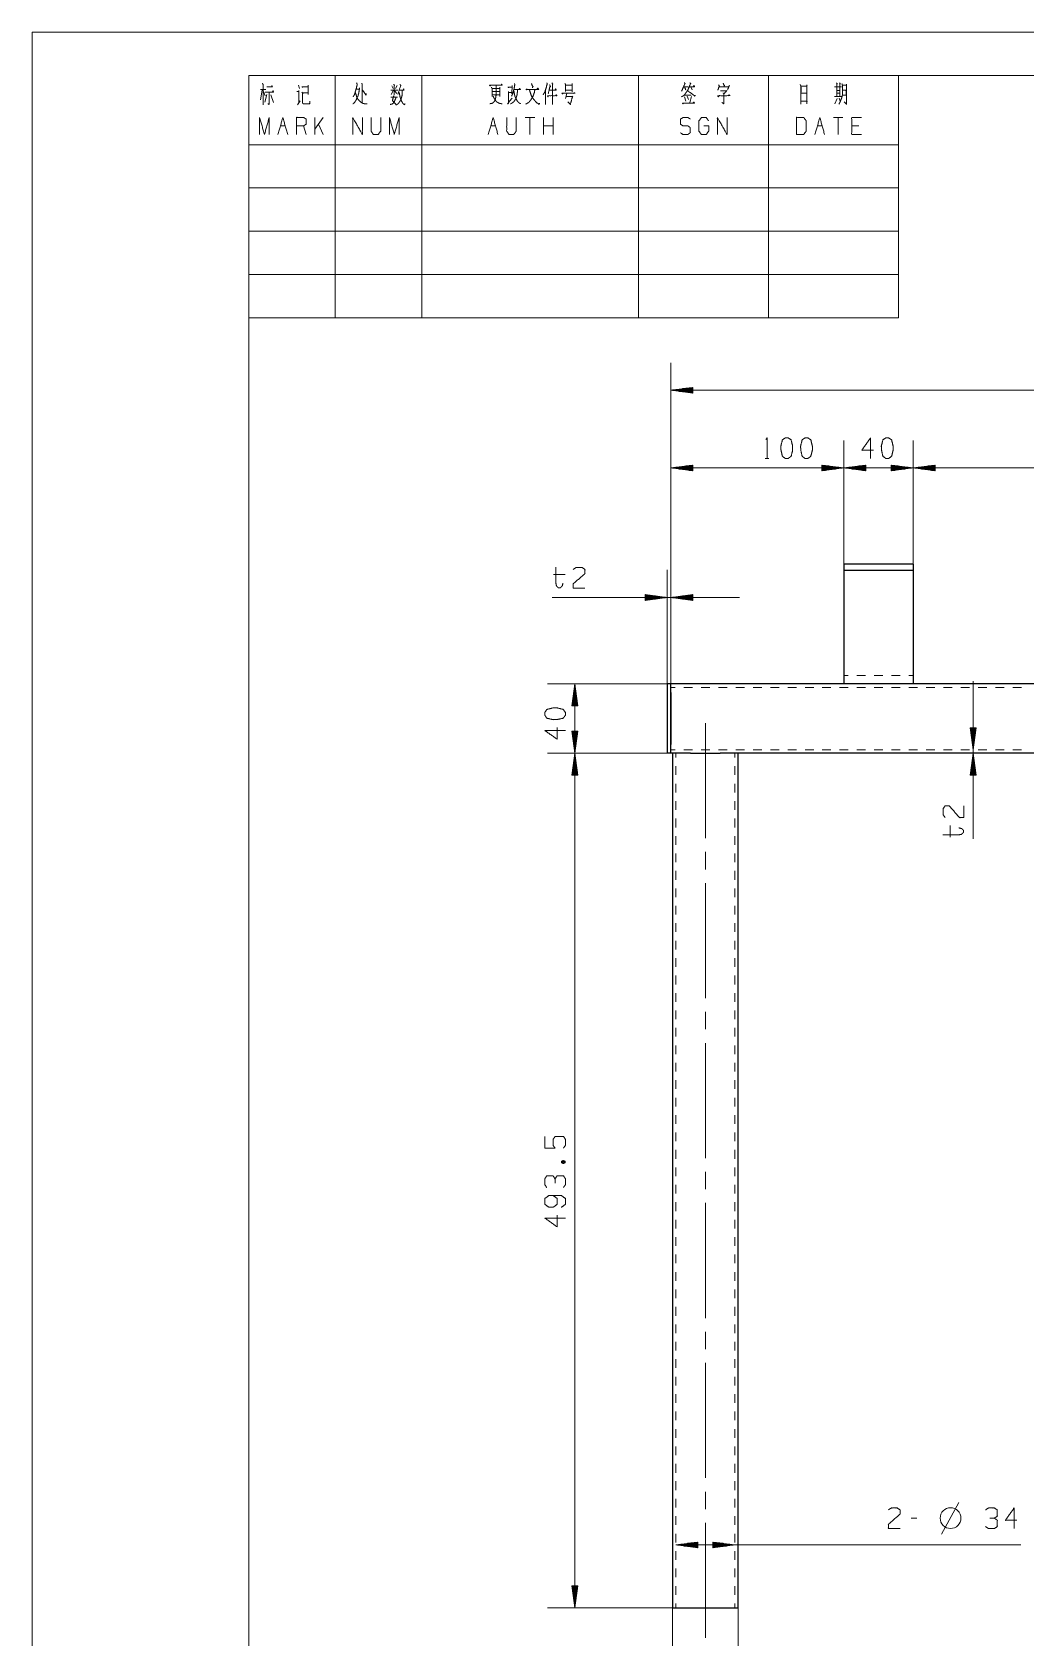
# Model space of a CAD drawing. Header units: millimetres. Extents: x 0 to 420, y 0 to 297.
# Drawn here: x 0 to 114.7, y 111.5 to 297 of the extents above; entities that cross this region are included whole.
import ezdxf

# ---------------------------------------------------------------- set-up
doc = ezdxf.new("R2010")
doc.units = ezdxf.units.MM
doc.layers.add('101', color=7, linetype='Continuous', true_color=0xffffff)

msp = doc.modelspace()

# ---------------------------------------------------------------- linework, layer by layer
at = {"layer": '101', "color": 133, "linetype": 'Continuous', "lineweight": 18}
for p, q in [((420, 297), (0, 297)), ((0, 297), (0, 0)), ((25, 292), (100, 292)), ((415, 292), (25, 292)), ((25, 292), (100, 292)), ((25, 292), (25, 264)), ((25, 292), (25, 5)), ((25, 292), (100, 292)), ((35, 292), (35, 264)), ((45, 292), (45, 264)), ((70, 292), (70, 264)), ((85, 292), (85, 264)), ((100, 292), (100, 264)), ((25, 284), (100, 284)), ((25, 279), (100, 279)), ((25, 274), (100, 274)), ((25, 269), (100, 269)), ((25, 264), (100, 264))]:
    msp.add_line(p, q, dxfattribs=at)
at = {"layer": '101', "color": 72, "linetype": 'Continuous', "lineweight": 18}
for p, q in [((26.57, 290.3), (26.35, 289.18)), ((26.36, 290.36), (26.98, 290.36)), ((26.69, 290.14), (26.91, 289.66)), ((27.11, 289.78), (26.88, 288.91)), ((27.56, 289.76), (27.87, 288.87)), ((30.74, 290.88), (30.87, 290.49)), ((31.13, 290.07), (31.22, 289.97)), ((37.42, 290.41), (37.77, 290.41)), ((41.4, 289.47), (42.16, 289.47)), ((41.69, 290.2), (41.43, 289.78)), ((41.53, 290.78), (41.66, 290.49)), ((41.88, 290.18), (42.11, 289.91)), ((42.14, 290.82), (41.95, 290.49)), ((53.1, 289.76), (53.98, 289.76)), ((53.11, 290.49), (53.99, 290.49)), ((53.11, 290.14), (53.98, 290.14)), ((54.01, 290.63), (54.01, 289.56)), ((55, 290.16), (55, 288.89)), ((55.02, 290.01), (55.35, 290.01)), ((55.4, 290.82), (55.37, 289.89)), ((59.27, 290.28), (59.27, 288.65)), ((61.56, 290.86), (62.32, 290.86)), ((61.56, 290.28), (62.32, 290.28)), ((61.73, 289.91), (61.56, 289.33)), ((61.6, 289.56), (62.33, 289.56)), ((62.33, 291.05), (62.33, 290.09)), ((75.31, 289.52), (75.48, 289.02)), ((75.35, 289.72), (76.07, 289.72)), ((75.6, 289.62), (75.76, 289.2)), ((76.13, 289.56), (75.92, 288.89)), ((76.04, 290.67), (76.21, 290.34)), ((92.92, 289.33), (92.65, 288.71)), ((92.86, 289.95), (93.25, 289.95)), ((93.18, 289.37), (93.28, 289.04)), ((93.22, 291.13), (93.33, 290.98)), ((30.65, 288.62), (30.93, 289.08)), ((93.75, 288.94), (94, 288.69)), ((28.66, 286.17), (29.22, 286.17)), ((31.62, 285.18), (31.34, 286.17)), ((32.63, 285.18), (32.63, 287.14)), ((33.59, 287.14), (32.63, 285.78)), ((33.59, 285.18), (33.04, 286.36)), ((52.94, 286.17), (53.49, 286.17)), ((58.02, 287.14), (56.9, 287.14)), ((57.46, 287.14), (57.46, 285.18)), ((59.02, 285.18), (59.02, 287.14)), ((60.14, 286.17), (59.02, 286.17)), ((60.14, 285.18), (60.14, 287.14)), ((90.65, 286.17), (91.2, 286.17)), ((93.6, 287.14), (92.49, 287.14)), ((93.05, 287.14), (93.05, 285.18)), ((95.45, 286.17), (94.61, 286.17)), ((84.63, 247.76), (85.06, 247.76)), ((60.2, 234.37), (61.52, 234.37)), ((105.96, 204.02), (105.96, 205.35)), ((61.11, 166.42), (61.54, 166.58)), ((104.98, 123.53), (106.98, 127.18)), ((102.14, 125.37), (101.47, 125.37))]:
    msp.add_line(p, q, dxfattribs=at)
at = {"layer": '101', "color": 22, "linetype": 'Continuous', "lineweight": 18}
for p, q in [((73.72, 221.71), (73.72, 258.82)), ((76.26, 255.97), (73.72, 255.64)), ((76.26, 255.97), (76.22, 255.97)), ((76.26, 255.97), (76.22, 255.97)), ((76.26, 255.31), (76.26, 255.97)), ((73.72, 255.64), (76.26, 255.31)), ((185.72, 255.64), (73.72, 255.64)), ((76.26, 255.67), (73.91, 255.67)), ((76.26, 255.61), (73.91, 255.61)), ((76.26, 255.72), (74.29, 255.72)), ((76.26, 255.56), (74.29, 255.56)), ((76.26, 255.77), (74.68, 255.77)), ((76.26, 255.51), (74.68, 255.51)), ((76.26, 255.82), (75.07, 255.82)), ((76.26, 255.46), (75.07, 255.46)), ((76.26, 255.87), (75.45, 255.87)), ((76.26, 255.41), (75.45, 255.41)), ((76.26, 255.92), (75.84, 255.92)), ((76.26, 255.36), (75.84, 255.36)), ((76.26, 255.31), (76.22, 255.31)), ((76.26, 255.31), (76.22, 255.31)), ((73.72, 221.71), (73.72, 249.84)), ((93.72, 235.54), (93.72, 249.84)), ((93.72, 235.54), (93.72, 249.84)), ((101.72, 235.54), (101.72, 249.84)), ((101.72, 235.54), (101.72, 249.84)), ((76.26, 247), (73.72, 246.66)), ((76.26, 246.69), (73.91, 246.69)), ((76.26, 246.74), (74.29, 246.74)), ((76.26, 246.79), (74.68, 246.79)), ((76.26, 246.84), (75.07, 246.84)), ((76.26, 246.89), (75.45, 246.89)), ((76.26, 246.94), (75.84, 246.94)), ((76.26, 246.99), (76.22, 246.99)), ((76.26, 246.99), (76.22, 246.99)), ((76.26, 246.33), (76.26, 247)), ((93.72, 246.66), (91.18, 247)), ((91.18, 247), (91.18, 246.33)), ((91.18, 246.99), (91.21, 246.99)), ((91.18, 246.99), (91.21, 246.99)), ((91.18, 246.94), (91.59, 246.94)), ((91.18, 246.89), (91.98, 246.89)), ((91.18, 246.84), (92.37, 246.84)), ((91.18, 246.79), (92.75, 246.79)), ((91.18, 246.74), (93.14, 246.74)), ((91.18, 246.69), (93.52, 246.69)), ((96.26, 247), (93.72, 246.66)), ((96.26, 246.69), (93.91, 246.69)), ((96.26, 246.74), (94.29, 246.74)), ((96.26, 246.79), (94.68, 246.79)), ((96.26, 246.84), (95.07, 246.84)), ((96.26, 246.89), (95.45, 246.89)), ((96.26, 246.94), (95.84, 246.94)), ((96.26, 246.99), (96.22, 246.99)), ((96.26, 246.99), (96.22, 246.99)), ((96.26, 246.33), (96.26, 247)), ((101.72, 246.66), (99.18, 247)), ((99.18, 247), (99.18, 246.33)), ((99.18, 246.99), (99.21, 246.99)), ((99.18, 246.99), (99.21, 246.99)), ((99.18, 246.94), (99.59, 246.94)), ((99.18, 246.89), (99.98, 246.89)), ((99.18, 246.84), (100.37, 246.84)), ((99.18, 246.79), (100.75, 246.79)), ((99.18, 246.74), (101.14, 246.74)), ((99.18, 246.69), (101.52, 246.69)), ((104.26, 247), (101.72, 246.66)), ((104.26, 246.69), (101.91, 246.69)), ((104.26, 246.74), (102.29, 246.74)), ((104.26, 246.79), (102.68, 246.79)), ((104.26, 246.84), (103.07, 246.84)), ((104.26, 246.89), (103.45, 246.89)), ((104.26, 246.94), (103.84, 246.94)), ((104.26, 246.99), (104.22, 246.99)), ((104.26, 246.99), (104.22, 246.99)), ((104.26, 246.33), (104.26, 247)), ((73.72, 246.66), (76.26, 246.33)), ((73.72, 246.66), (93.72, 246.66)), ((76.26, 246.64), (73.91, 246.64)), ((76.26, 246.59), (74.29, 246.59)), ((76.26, 246.54), (74.68, 246.54)), ((76.26, 246.49), (75.07, 246.49)), ((76.26, 246.43), (75.45, 246.43)), ((76.26, 246.38), (75.84, 246.38)), ((76.26, 246.33), (76.22, 246.33)), ((76.26, 246.33), (76.22, 246.33)), ((91.18, 246.33), (93.72, 246.66)), ((91.18, 246.64), (93.52, 246.64)), ((91.18, 246.59), (93.14, 246.59)), ((91.18, 246.54), (92.75, 246.54)), ((91.18, 246.49), (92.37, 246.49)), ((91.18, 246.43), (91.98, 246.43)), ((91.18, 246.38), (91.59, 246.38)), ((91.18, 246.33), (91.21, 246.33)), ((91.18, 246.33), (91.21, 246.33)), ((93.72, 246.66), (96.26, 246.33)), ((93.72, 246.66), (101.72, 246.66)), ((96.26, 246.64), (93.91, 246.64)), ((96.26, 246.59), (94.29, 246.59)), ((96.26, 246.54), (94.68, 246.54)), ((96.26, 246.49), (95.07, 246.49)), ((96.26, 246.43), (95.45, 246.43)), ((96.26, 246.38), (95.84, 246.38)), ((96.26, 246.33), (96.22, 246.33)), ((96.26, 246.33), (96.22, 246.33)), ((99.18, 246.33), (101.72, 246.66)), ((99.18, 246.64), (101.52, 246.64)), ((99.18, 246.59), (101.14, 246.59)), ((99.18, 246.54), (100.75, 246.54)), ((99.18, 246.49), (100.37, 246.49)), ((99.18, 246.43), (99.98, 246.43)), ((99.18, 246.38), (99.59, 246.38)), ((99.18, 246.33), (99.21, 246.33)), ((99.18, 246.33), (99.21, 246.33)), ((101.72, 246.66), (104.26, 246.33)), ((101.72, 246.66), (157.72, 246.66)), ((104.26, 246.64), (101.91, 246.64)), ((104.26, 246.59), (102.29, 246.59)), ((104.26, 246.54), (102.68, 246.54)), ((104.26, 246.49), (103.07, 246.49)), ((104.26, 246.43), (103.45, 246.43)), ((104.26, 246.38), (103.84, 246.38)), ((104.26, 246.33), (104.22, 246.33)), ((104.26, 246.33), (104.22, 246.33)), ((73.32, 221.71), (73.32, 234.88)), ((73.72, 221.71), (73.72, 234.88)), ((73.32, 231.7), (70.78, 232.03)), ((70.78, 232.03), (70.81, 232.03)), ((70.78, 232.03), (70.81, 232.03)), ((70.78, 232.03), (70.78, 231.37)), ((70.78, 231.98), (71.19, 231.98)), ((70.78, 231.93), (71.58, 231.93)), ((70.78, 231.88), (71.97, 231.88)), ((76.26, 232.03), (73.72, 231.7)), ((76.26, 231.88), (75.07, 231.88)), ((76.26, 231.93), (75.45, 231.93)), ((76.26, 231.98), (75.84, 231.98)), ((76.26, 232.03), (76.22, 232.03)), ((76.26, 232.03), (76.22, 232.03)), ((76.26, 231.37), (76.26, 232.03)), ((81.65, 231.7), (60.02, 231.7)), ((70.78, 231.83), (72.35, 231.83)), ((70.78, 231.78), (72.74, 231.78)), ((70.78, 231.73), (73.12, 231.73)), ((70.78, 231.37), (73.32, 231.7)), ((70.78, 231.67), (73.12, 231.67)), ((70.78, 231.62), (72.74, 231.62)), ((70.78, 231.57), (72.35, 231.57)), ((70.78, 231.52), (71.97, 231.52)), ((70.78, 231.47), (71.58, 231.47)), ((70.78, 231.42), (71.19, 231.42)), ((70.78, 231.37), (70.81, 231.37)), ((70.78, 231.37), (70.81, 231.37)), ((73.72, 231.7), (76.26, 231.37)), ((76.26, 231.73), (73.91, 231.73)), ((76.26, 231.67), (73.91, 231.67)), ((76.26, 231.78), (74.29, 231.78)), ((76.26, 231.62), (74.29, 231.62)), ((76.26, 231.83), (74.68, 231.83)), ((76.26, 231.57), (74.68, 231.57)), ((76.26, 231.52), (75.07, 231.52)), ((76.26, 231.47), (75.45, 231.47)), ((76.26, 231.42), (75.84, 231.42)), ((76.26, 231.37), (76.22, 231.37)), ((76.26, 231.37), (76.22, 231.37)), ((73.72, 221.71), (59.48, 221.71)), ((62.66, 221.71), (62.32, 219.17)), ((62.53, 219.17), (62.53, 220.75)), ((62.58, 219.17), (62.58, 221.13)), ((62.63, 219.17), (62.63, 221.52)), ((62.99, 219.17), (62.66, 221.71)), ((62.66, 213.71), (62.66, 221.71)), ((62.68, 219.17), (62.68, 221.52)), ((62.73, 219.17), (62.73, 221.13)), ((62.78, 219.17), (62.78, 220.75)), ((108.63, 203.84), (108.63, 222.05)), ((62.32, 219.17), (62.99, 219.17)), ((62.33, 219.17), (62.33, 219.21)), ((62.33, 219.17), (62.33, 219.21)), ((62.38, 219.17), (62.38, 219.59)), ((62.43, 219.17), (62.43, 219.98)), ((62.48, 219.17), (62.48, 220.36)), ((62.83, 219.17), (62.83, 220.36)), ((62.89, 219.17), (62.89, 219.98)), ((62.94, 219.17), (62.94, 219.59)), ((62.99, 219.17), (62.99, 219.21)), ((62.99, 219.17), (62.99, 219.21)), ((62.99, 216.25), (62.32, 216.25)), ((62.32, 216.25), (62.66, 213.71)), ((62.33, 216.25), (62.33, 216.22)), ((62.33, 216.25), (62.33, 216.22)), ((62.38, 216.25), (62.38, 215.84)), ((62.43, 216.25), (62.43, 215.45)), ((62.48, 216.25), (62.48, 215.06)), ((62.53, 216.25), (62.53, 214.68)), ((62.58, 216.25), (62.58, 214.29)), ((62.63, 216.25), (62.63, 213.91)), ((62.66, 213.71), (62.99, 216.25)), ((62.68, 216.25), (62.68, 213.91)), ((62.73, 216.25), (62.73, 214.29)), ((62.78, 216.25), (62.78, 214.68)), ((62.83, 216.25), (62.83, 215.06)), ((62.89, 216.25), (62.89, 215.45)), ((62.94, 216.25), (62.94, 215.84)), ((62.99, 216.25), (62.99, 216.22)), ((62.99, 216.25), (62.99, 216.22)), ((108.3, 216.65), (108.3, 216.62)), ((108.3, 216.65), (108.3, 216.62)), ((108.3, 216.65), (108.63, 214.11)), ((108.96, 216.65), (108.3, 216.65)), ((108.35, 216.65), (108.35, 216.24)), ((108.4, 216.65), (108.4, 215.85)), ((108.45, 216.65), (108.45, 215.46)), ((108.5, 216.65), (108.5, 215.08)), ((108.55, 216.65), (108.55, 214.69)), ((108.61, 216.65), (108.61, 214.31)), ((108.63, 214.11), (108.96, 216.65)), ((108.66, 216.65), (108.66, 214.31)), ((108.71, 216.65), (108.71, 214.69)), ((108.76, 216.65), (108.76, 215.08)), ((108.81, 216.65), (108.81, 215.46)), ((108.86, 216.65), (108.86, 215.85)), ((108.91, 216.65), (108.91, 216.24)), ((108.96, 216.65), (108.96, 216.62)), ((108.96, 216.65), (108.96, 216.62)), ((73.92, 213.71), (59.48, 213.71)), ((73.72, 213.71), (59.48, 213.71)), ((62.66, 213.71), (62.32, 211.17)), ((62.63, 211.17), (62.63, 213.52)), ((62.66, 115.01), (62.66, 213.71)), ((62.99, 211.17), (62.66, 213.71)), ((62.68, 211.17), (62.68, 213.52)), ((76.02, 213.71), (111.81, 213.71)), ((108.63, 213.71), (108.3, 211.17)), ((108.61, 211.17), (108.61, 213.52)), ((108.96, 211.17), (108.63, 213.71)), ((108.66, 211.17), (108.66, 213.52)), ((62.38, 211.17), (62.38, 211.59)), ((62.43, 211.17), (62.43, 211.98)), ((62.48, 211.17), (62.48, 212.36)), ((62.53, 211.17), (62.53, 212.75)), ((62.58, 211.17), (62.58, 213.13)), ((62.73, 211.17), (62.73, 213.13)), ((62.78, 211.17), (62.78, 212.75)), ((62.83, 211.17), (62.83, 212.36)), ((62.89, 211.17), (62.89, 211.98)), ((62.94, 211.17), (62.94, 211.59)), ((108.35, 211.17), (108.35, 211.59)), ((108.4, 211.17), (108.4, 211.98)), ((108.45, 211.17), (108.45, 212.36)), ((108.5, 211.17), (108.5, 212.75)), ((108.55, 211.17), (108.55, 213.13)), ((108.71, 211.17), (108.71, 213.13)), ((108.76, 211.17), (108.76, 212.75)), ((108.81, 211.17), (108.81, 212.36)), ((108.86, 211.17), (108.86, 211.98)), ((108.91, 211.17), (108.91, 211.59)), ((62.32, 211.17), (62.99, 211.17)), ((62.33, 211.17), (62.33, 211.21)), ((62.33, 211.17), (62.33, 211.21)), ((62.99, 211.17), (62.99, 211.21)), ((62.99, 211.17), (62.99, 211.21)), ((108.3, 211.17), (108.3, 211.21)), ((108.3, 211.17), (108.3, 211.21)), ((108.3, 211.17), (108.96, 211.17)), ((108.96, 211.17), (108.96, 211.21)), ((108.96, 211.17), (108.96, 211.21)), ((76.86, 122.61), (74.32, 122.28)), ((76.86, 122.41), (75.28, 122.41)), ((76.86, 122.46), (75.67, 122.46)), ((76.86, 122.51), (76.05, 122.51)), ((76.86, 122.56), (76.44, 122.56)), ((76.86, 122.61), (76.82, 122.61)), ((76.86, 122.61), (76.82, 122.61)), ((76.86, 121.95), (76.86, 122.61)), ((78.58, 122.61), (78.61, 122.61)), ((81.12, 122.28), (78.58, 122.61)), ((78.58, 122.61), (78.58, 121.95)), ((78.58, 122.61), (78.61, 122.61)), ((78.58, 122.56), (78.99, 122.56)), ((78.58, 122.51), (79.38, 122.51)), ((78.58, 122.46), (79.77, 122.46)), ((78.58, 122.41), (80.15, 122.41)), ((74.32, 122.28), (114.13, 122.28)), ((74.32, 122.28), (76.86, 121.95)), ((76.86, 122.3), (74.51, 122.3)), ((76.86, 122.25), (74.51, 122.25)), ((76.86, 122.36), (74.89, 122.36)), ((76.86, 122.2), (74.89, 122.2)), ((76.86, 122.15), (75.28, 122.15)), ((76.86, 122.1), (75.67, 122.1)), ((76.86, 122.05), (76.05, 122.05)), ((76.86, 122), (76.44, 122)), ((76.86, 121.95), (76.82, 121.95)), ((76.86, 121.95), (76.82, 121.95)), ((78.58, 122.36), (80.54, 122.36)), ((78.58, 122.3), (80.92, 122.3)), ((78.58, 121.95), (81.12, 122.28)), ((78.58, 122.25), (80.92, 122.25)), ((78.58, 122.2), (80.54, 122.2)), ((78.58, 122.15), (80.15, 122.15)), ((78.58, 122.1), (79.77, 122.1)), ((78.58, 122.05), (79.38, 122.05)), ((78.58, 122), (78.99, 122)), ((78.58, 121.95), (78.61, 121.95)), ((78.58, 121.95), (78.61, 121.95)), ((62.99, 117.55), (62.32, 117.55)), ((62.32, 117.55), (62.66, 115.01)), ((62.33, 117.55), (62.33, 117.52)), ((62.33, 117.55), (62.33, 117.52)), ((62.38, 117.55), (62.38, 117.14)), ((62.43, 117.55), (62.43, 116.75)), ((62.48, 117.55), (62.48, 116.36)), ((62.53, 117.55), (62.53, 115.98)), ((62.58, 117.55), (62.58, 115.59)), ((62.63, 117.55), (62.63, 115.21)), ((62.66, 115.01), (62.99, 117.55)), ((62.68, 117.55), (62.68, 115.21)), ((62.73, 117.55), (62.73, 115.59)), ((62.78, 117.55), (62.78, 115.98)), ((62.83, 117.55), (62.83, 116.36)), ((62.89, 117.55), (62.89, 116.75)), ((62.94, 117.55), (62.94, 117.14)), ((62.99, 117.55), (62.99, 117.52)), ((62.99, 117.55), (62.99, 117.52)), ((73.92, 115.01), (59.48, 115.01)), ((73.92, 115.01), (73.92, 102.36)), ((81.52, 115.01), (81.52, 102.36))]:
    msp.add_line(p, q, dxfattribs=at)
at = {"layer": '101', "color": 92, "linetype": 'Continuous', "lineweight": 25}
for p, q in [((101.72, 235.54), (93.72, 235.54)), ((93.72, 235.54), (93.72, 234.83)), ((101.72, 235.54), (101.72, 234.83)), ((101.72, 234.83), (93.72, 234.83)), ((93.72, 234.83), (93.72, 232.88)), ((101.72, 234.83), (101.72, 232.88)), ((93.72, 231.47), (93.72, 222.71)), ((101.72, 231.47), (101.72, 222.71)), ((93.72, 221.71), (73.72, 221.71)), ((73.72, 214.31), (73.72, 221.11)), ((101.72, 221.71), (93.72, 221.71)), ((157.72, 221.71), (101.72, 221.71)), ((76.02, 213.71), (73.72, 213.71)), ((73.92, 213.71), (73.92, 115.01)), ((185.72, 213.71), (79.41, 213.71)), ((81.52, 115.01), (81.52, 213.71))]:
    msp.add_line(p, q, dxfattribs=at)
at = {"layer": '101', "color": 53, "linetype": 'Continuous', "lineweight": 18}
for p, q in [((94.22, 222.71), (93.72, 222.71)), ((96.22, 222.71), (95.22, 222.71)), ((98.22, 222.71), (97.22, 222.71)), ((100.22, 222.71), (99.22, 222.71)), ((101.72, 222.71), (101.22, 222.71)), ((74.22, 221.31), (73.72, 221.31)), ((76.22, 221.31), (75.22, 221.31)), ((78.22, 221.31), (77.22, 221.31)), ((80.22, 221.31), (79.22, 221.31)), ((82.22, 221.31), (81.22, 221.31)), ((84.22, 221.31), (83.22, 221.31)), ((86.22, 221.31), (85.22, 221.31)), ((88.22, 221.31), (87.22, 221.31)), ((90.22, 221.31), (89.22, 221.31)), ((92.22, 221.31), (91.22, 221.31)), ((94.22, 221.31), (93.22, 221.31)), ((96.22, 221.31), (95.22, 221.31)), ((98.22, 221.31), (97.22, 221.31)), ((100.22, 221.31), (99.22, 221.31)), ((102.22, 221.31), (101.22, 221.31)), ((104.22, 221.31), (103.22, 221.31)), ((106.22, 221.31), (105.22, 221.31)), ((108.22, 221.31), (107.22, 221.31)), ((110.22, 221.31), (109.22, 221.31)), ((112.22, 221.31), (111.22, 221.31)), ((114.22, 221.31), (113.22, 221.31)), ((74.22, 214.11), (73.72, 214.11)), ((74.32, 213.71), (74.32, 213.21)), ((76.22, 214.11), (75.22, 214.11)), ((78.22, 214.11), (77.22, 214.11)), ((80.22, 214.11), (79.22, 214.11)), ((81.12, 213.21), (81.12, 213.71)), ((82.22, 214.11), (81.22, 214.11)), ((84.22, 214.11), (83.22, 214.11)), ((86.22, 214.11), (85.22, 214.11)), ((88.22, 214.11), (87.22, 214.11)), ((90.22, 214.11), (89.22, 214.11)), ((92.22, 214.11), (91.22, 214.11)), ((94.22, 214.11), (93.22, 214.11)), ((96.22, 214.11), (95.22, 214.11)), ((98.22, 214.11), (97.22, 214.11)), ((100.22, 214.11), (99.22, 214.11)), ((102.22, 214.11), (101.22, 214.11)), ((104.22, 214.11), (103.22, 214.11)), ((106.22, 214.11), (105.22, 214.11)), ((108.22, 214.11), (107.22, 214.11)), ((110.22, 214.11), (109.22, 214.11)), ((112.22, 214.11), (111.22, 214.11)), ((114.22, 214.11), (113.22, 214.11)), ((74.32, 212.2), (74.32, 211.2)), ((81.12, 211.2), (81.12, 212.2)), ((74.32, 210.19), (74.32, 209.18)), ((81.12, 209.18), (81.12, 210.19)), ((74.32, 208.17), (74.32, 207.17)), ((81.12, 207.17), (81.12, 208.17)), ((74.32, 206.16), (74.32, 205.15)), ((81.12, 205.15), (81.12, 206.16)), ((74.32, 204.15), (74.32, 203.14)), ((81.12, 203.14), (81.12, 204.15)), ((74.32, 202.13), (74.32, 201.12)), ((81.12, 201.12), (81.12, 202.13)), ((74.32, 200.12), (74.32, 199.11)), ((81.12, 199.11), (81.12, 200.12)), ((74.32, 198.1), (74.32, 197.1)), ((81.12, 197.1), (81.12, 198.1)), ((74.32, 196.09), (74.32, 195.08)), ((81.12, 195.08), (81.12, 196.09)), ((74.32, 194.07), (74.32, 193.07)), ((81.12, 193.07), (81.12, 194.07)), ((74.32, 192.06), (74.32, 191.05)), ((81.12, 191.05), (81.12, 192.06)), ((74.32, 190.05), (74.32, 189.04)), ((81.12, 189.04), (81.12, 190.05)), ((74.32, 188.03), (74.32, 187.02)), ((81.12, 187.02), (81.12, 188.03)), ((74.32, 186.02), (74.32, 185.01)), ((81.12, 185.01), (81.12, 186.02)), ((74.32, 184), (74.32, 183)), ((81.12, 183), (81.12, 184)), ((74.32, 181.99), (74.32, 180.98)), ((81.12, 180.98), (81.12, 181.99)), ((74.32, 179.97), (74.32, 178.97)), ((81.12, 178.97), (81.12, 179.97)), ((74.32, 177.96), (74.32, 176.95)), ((81.12, 176.95), (81.12, 177.96)), ((74.32, 175.95), (74.32, 174.94)), ((81.12, 174.94), (81.12, 175.95)), ((74.32, 173.93), (74.32, 172.92)), ((81.12, 172.92), (81.12, 173.93)), ((74.32, 171.92), (74.32, 170.91)), ((81.12, 170.91), (81.12, 171.92)), ((74.32, 169.9), (74.32, 168.9)), ((81.12, 168.9), (81.12, 169.9)), ((74.32, 167.89), (74.32, 166.88)), ((81.12, 166.88), (81.12, 167.89)), ((74.32, 165.87), (74.32, 164.87)), ((81.12, 164.87), (81.12, 165.87)), ((74.32, 163.86), (74.32, 162.85)), ((81.12, 162.85), (81.12, 163.86)), ((74.32, 161.85), (74.32, 160.84)), ((81.12, 160.84), (81.12, 161.85)), ((74.32, 159.83), (74.32, 158.82)), ((81.12, 158.82), (81.12, 159.83)), ((74.32, 157.82), (74.32, 156.81)), ((81.12, 156.81), (81.12, 157.82)), ((74.32, 155.8), (74.32, 154.8)), ((81.12, 154.8), (81.12, 155.8)), ((74.32, 153.79), (74.32, 152.78)), ((81.12, 152.78), (81.12, 153.79)), ((74.32, 151.77), (74.32, 150.77)), ((81.12, 150.77), (81.12, 151.77)), ((74.32, 149.76), (74.32, 148.75)), ((81.12, 148.75), (81.12, 149.76)), ((74.32, 147.75), (74.32, 146.74)), ((81.12, 146.74), (81.12, 147.75)), ((74.32, 145.73), (74.32, 144.72)), ((81.12, 144.72), (81.12, 145.73)), ((74.32, 143.72), (74.32, 142.71)), ((81.12, 142.71), (81.12, 143.72)), ((74.32, 141.7), (74.32, 140.7)), ((81.12, 140.7), (81.12, 141.7)), ((74.32, 139.69), (74.32, 138.68)), ((81.12, 138.68), (81.12, 139.69)), ((74.32, 137.67), (74.32, 136.67)), ((81.12, 136.67), (81.12, 137.67)), ((74.32, 135.66), (74.32, 134.65)), ((81.12, 134.65), (81.12, 135.66)), ((74.32, 133.65), (74.32, 132.64)), ((81.12, 132.64), (81.12, 133.65)), ((74.32, 131.63), (74.32, 130.62)), ((81.12, 130.62), (81.12, 131.63)), ((74.32, 129.62), (74.32, 128.61)), ((81.12, 128.61), (81.12, 129.62)), ((74.32, 127.6), (74.32, 126.6)), ((81.12, 126.6), (81.12, 127.6)), ((74.32, 125.59), (74.32, 124.58)), ((81.12, 124.58), (81.12, 125.59)), ((74.32, 123.57), (74.32, 122.57)), ((81.12, 122.57), (81.12, 123.57)), ((74.32, 121.56), (74.32, 120.55)), ((81.12, 120.55), (81.12, 121.56)), ((74.32, 119.55), (74.32, 118.54)), ((81.12, 118.54), (81.12, 119.55)), ((74.32, 117.53), (74.32, 116.52)), ((81.12, 116.52), (81.12, 117.53)), ((74.32, 115.52), (74.32, 115.01)), ((81.12, 115.01), (81.12, 115.52))]:
    msp.add_line(p, q, dxfattribs=at)
at = {"layer": '101', "color": 72, "linetype": 'Continuous', "lineweight": 25}
for p, q in [((73.72, 221.71), (73.32, 221.71)), ((73.32, 220.71), (73.32, 214.71)), ((73.72, 220.71), (73.72, 214.71)), ((73.72, 213.71), (73.32, 213.71))]:
    msp.add_line(p, q, dxfattribs=at)
at = {"layer": '101', "color": 151, "linetype": 'Continuous', "lineweight": 18}
for p, q in [((77.72, 200.3), (77.72, 202.31)), ((77.72, 185.43), (77.72, 198.72)), ((77.72, 181.83), (77.72, 183.84)), ((77.72, 166.95), (77.72, 180.24)), ((77.72, 163.36), (77.72, 165.37)), ((77.72, 148.48), (77.72, 161.77)), ((77.72, 144.89), (77.72, 146.89)), ((77.72, 130.01), (77.72, 143.3)), ((77.72, 126.42), (77.72, 128.42))]:
    msp.add_line(p, q, dxfattribs=at)
at = {"layer": '101', "color": 72, "linetype": 'Continuous', "lineweight": 18}
msp.add_circle((106.02, 125.37), 1.2, dxfattribs=at)
for points, knots in [([(26.57, 291.07), (26.67, 290.94), (26.67, 288.6)], [0, 0, 0.064393, 1, 1]), ([(26.92, 290.07), (27.87, 290.07), (27.81, 290.24), (27.74, 290.09)], [0, 0, 0.737857, 0.874089, 1, 1]), ([(27.1, 290.69), (27.73, 290.69), (27.68, 290.82), (27.64, 290.74)], [0, 0, 0.736257, 0.890366, 1, 1]), ([(27.36, 290.07), (27.36, 288.65), (27.2, 288.73)], [0, 0, 0.887515, 1, 1]), ([(30.55, 290.14), (30.8, 290.14), (30.8, 290.26), (30.8, 288.81)], [0, 0, 0.136549, 0.204721, 1, 1]), ([(31.28, 290.69), (31.21, 290.63), (31.15, 290.69), (31.88, 290.69), (31.88, 290.88), (31.88, 289.78), (31.88, 289.97), (31.22, 289.97), (31.22, 288.83), (31.24, 288.75), (31.35, 288.71), (32.04, 288.71), (32.04, 289.02)], [0, 0, 0.017819, 0.033666, 0.169515, 0.204099, 0.407776, 0.442364, 0.564628, 0.775991, 0.791603, 0.814658, 0.942357, 1, 1]), ([(37.8, 290.55), (37.71, 289.95), (37.65, 289.76), (37.62, 289.62), (37.53, 289.47), (37.46, 289.31), (37.42, 289.18), (37.31, 289.02), (37.23, 288.89), (37.04, 288.71)], [0, 0, 0.296659, 0.392137, 0.46442, 0.547267, 0.635799, 0.700206, 0.795426, 0.869797, 1, 1]), ([(37.46, 291.13), (37.53, 290.94), (37.46, 290.67), (37.43, 290.53), (37.37, 290.34), (37.31, 290.14), (37.26, 289.95), (37.21, 289.78), (37.14, 289.66), (37.05, 289.52)], [0, 0, 0.116545, 0.278927, 0.365002, 0.478708, 0.603961, 0.717668, 0.817418, 0.901357, 1, 1]), ([(37.31, 290.01), (37.37, 289.87), (37.42, 289.7), (37.45, 289.56), (37.59, 289.27), (37.67, 289.18), (37.87, 288.98), (37.99, 288.87), (38.13, 288.79), (38.34, 288.73), (38.53, 288.73), (38.68, 288.71)], [0, 0, 0.075191, 0.157626, 0.228751, 0.384956, 0.438117, 0.578248, 0.65344, 0.734339, 0.837348, 0.928887, 1, 1]), ([(38.05, 291.11), (38.1, 290.96), (38.1, 288.87)], [0, 0, 0.06955, 1, 1]), ([(38.08, 290.38), (38.56, 289.72), (38.56, 289.91)], [0, 0, 0.814818, 1, 1]), ([(42.01, 289.41), (41.89, 289.16), (41.82, 288.98), (41.69, 288.79), (41.56, 288.69), (41.34, 288.65)], [0, 0, 0.251055, 0.434029, 0.64262, 0.795766, 1, 1]), ([(41.73, 290.94), (41.86, 290.88), (41.81, 290.92), (41.81, 289.76), (41.81, 290.3), (41.4, 290.3), (42.22, 290.3)], [0, 0, 0.046318, 0.069123, 0.437816, 0.608997, 0.739331, 1, 1]), ([(41.76, 289.68), (41.59, 289.1), (42.03, 288.62)], [0, 0, 0.483237, 1, 1]), ([(42.73, 290.2), (42.73, 289.95), (42.7, 289.68), (42.63, 289.39), (42.51, 289.1), (42.38, 288.89), (42.23, 288.71), (42.03, 288.58)], [0, 0, 0.134106, 0.280228, 0.441583, 0.610314, 0.742762, 0.870657, 1, 1]), ([(42.46, 290.96), (42.6, 290.82), (42.55, 290.86), (42.22, 289.8)], [0, 0, 0.143537, 0.187773, 1, 1]), ([(42.38, 290.01), (42.42, 289.8), (42.46, 289.56), (42.55, 289.27), (42.67, 288.98), (42.8, 288.75), (42.99, 288.6), (43.04, 288.75)], [0, 0, 0.122124, 0.267694, 0.442444, 0.622807, 0.774615, 0.912625, 1, 1]), ([(42.44, 290.28), (42.93, 290.28), (42.9, 290.45), (42.85, 290.34)], [0, 0, 0.634119, 0.848445, 1, 1]), ([(52.91, 290.86), (52.88, 290.76), (52.79, 290.88), (54.27, 290.88), (54.2, 290.98), (54.14, 290.88)], [0, 0, 0.054227, 0.130909, 0.87613, 0.940043, 1, 1]), ([(53.57, 290.88), (53.57, 289.72), (53.52, 289.58), (53.51, 289.41), (53.45, 289.2), (53.38, 289.04), (53.29, 288.91), (53.16, 288.81), (53.03, 288.75), (52.82, 288.73)], [0, 0, 0.455623, 0.515134, 0.580482, 0.665033, 0.736192, 0.79598, 0.861823, 0.919058, 1, 1]), ([(53.01, 290.63), (53.1, 290.49), (53.1, 289.58)], [0, 0, 0.156848, 1, 1]), ([(53.22, 289.6), (53.29, 289.43), (53.38, 289.29), (53.48, 289.16), (53.55, 289.04), (53.63, 288.94), (53.76, 288.87), (53.9, 288.79), (54.07, 288.75), (54.26, 288.71)], [0, 0, 0.124249, 0.240531, 0.35103, 0.449957, 0.536949, 0.636896, 0.752292, 0.866372, 1, 1]), ([(55.03, 288.89), (54.94, 288.71), (54.88, 288.73), (55.41, 289.37)], [0, 0, 0.187521, 0.244051, 1, 1]), ([(55.06, 290.65), (54.99, 290.57), (54.93, 290.65), (55.37, 290.65)], [0, 0, 0.169755, 0.325542, 1, 1]), ([(56.04, 290.36), (56.03, 290.16), (56, 289.95), (55.97, 289.72), (55.91, 289.52), (55.84, 289.33), (55.75, 289.18), (55.65, 289.02), (55.54, 288.91), (55.41, 288.81), (55.21, 288.71)], [0, 0, 0.105429, 0.211651, 0.328282, 0.437572, 0.539265, 0.625346, 0.724284, 0.79827, 0.883378, 1, 1]), ([(55.67, 291.05), (55.72, 290.96), (55.63, 290.41), (55.51, 289.99), (55.47, 289.85), (55.35, 289.62)], [0, 0, 0.062603, 0.440485, 0.727862, 0.828992, 1, 1]), ([(55.62, 290.18), (55.65, 289.99), (55.69, 289.8), (55.72, 289.6), (55.81, 289.43), (55.88, 289.29), (55.95, 289.12), (56.06, 288.98), (56.2, 288.83), (56.39, 288.73)], [0, 0, 0.109654, 0.220947, 0.342501, 0.451483, 0.545868, 0.651144, 0.754315, 0.874064, 1, 1]), ([(55.67, 290.38), (56.38, 290.38), (56.29, 290.49), (56.17, 290.36)], [0, 0, 0.696293, 0.830826, 1, 1]), ([(57.14, 290.45), (57.05, 290.34), (57.01, 290.38), (58.48, 290.38), (58.38, 290.55), (58.28, 290.41)], [0, 0, 0.066333, 0.095822, 0.818123, 0.913284, 1, 1]), ([(58.04, 290.41), (57.97, 290.01), (57.83, 289.6), (57.56, 289.16), (57.33, 288.87), (56.99, 288.69)], [0, 0, 0.190069, 0.398701, 0.640199, 0.817216, 1, 1]), ([(57.42, 290.3), (57.49, 290.07), (57.66, 289.58), (57.94, 289.18), (58.25, 288.83), (58.53, 288.71), (58.59, 288.79), (58.48, 288.62)], [0, 0, 0.103286, 0.330833, 0.538837, 0.740597, 0.872112, 0.915905, 1, 1]), ([(57.64, 291.07), (57.81, 290.65), (57.83, 290.76), (57.75, 290.55)], [0, 0, 0.581176, 0.716263, 1, 1]), ([(59.43, 291.13), (59.46, 290.98), (59.26, 290.34), (59.19, 290.09), (59.1, 289.95), (59, 289.76)], [0, 0, 0.101083, 0.561706, 0.738774, 0.854629, 1, 1]), ([(59.58, 289.66), (59.55, 289.52), (59.48, 289.66), (60.58, 289.66), (60.5, 289.78), (60.47, 289.68)], [0, 0, 0.08907, 0.186879, 0.848313, 0.935185, 1, 1]), ([(59.74, 290.92), (59.84, 290.69), (59.79, 290.78), (59.58, 289.91)], [0, 0, 0.200658, 0.282145, 1, 1]), ([(59.68, 290.3), (60.5, 290.3), (60.44, 290.45), (60.37, 290.3)], [0, 0, 0.720068, 0.857376, 1, 1]), ([(60.01, 291.13), (60.12, 290.98), (60.06, 291.05), (60.06, 288.65)], [0, 0, 0.069697, 0.101625, 1, 1]), ([(61.28, 289.91), (61.23, 289.85), (61.15, 289.95), (62.68, 289.95), (62.6, 290.01), (62.49, 289.91)], [0, 0, 0.038001, 0.105809, 0.873511, 0.927246, 1, 1]), ([(61.5, 291.07), (61.57, 290.98), (61.57, 290.14)], [0, 0, 0.115189, 1, 1]), ([(62.4, 289.62), (62.13, 288.65), (61.85, 288.94)], [0, 0, 0.71586, 1, 1]), ([(75.94, 291.15), (76.05, 291.03), (76.01, 291.05), (75.72, 290.38), (75.58, 290.14), (75.44, 289.95), (75.28, 289.72), (74.96, 289.52)], [0, 0, 0.080396, 0.103261, 0.444362, 0.576789, 0.688375, 0.819716, 1, 1]), ([(75.29, 291.17), (75.39, 291.03), (75.37, 291.07), (74.97, 290.16), (75.2, 290.69), (75.72, 290.69), (75.31, 290.69), (75.45, 290.34)], [0, 0, 0.057042, 0.07334, 0.392466, 0.581127, 0.745774, 0.87749, 1, 1]), ([(75.66, 290.26), (75.85, 290.09), (76.04, 289.97), (76.18, 289.87), (76.39, 289.7), (76.58, 289.68), (76.42, 289.6)], [0, 0, 0.194845, 0.370351, 0.508814, 0.712321, 0.860156, 1, 1]), ([(75.89, 290.69), (76.48, 290.69), (76.4, 290.84), (76.33, 290.74)], [0, 0, 0.669422, 0.855054, 1, 1]), ([(79.33, 289.68), (79.21, 289.52), (79.13, 289.66), (80.57, 289.66), (80.44, 289.76), (80.37, 289.68)], [0, 0, 0.096613, 0.17732, 0.867547, 0.947356, 1, 1]), ([(79.24, 290.92), (79.36, 290.69), (79.33, 290.78), (79.15, 290.28)], [0, 0, 0.294025, 0.394866, 1, 1]), ([(79.32, 290.67), (80.43, 290.67), (80.5, 290.84), (80.28, 290.36)], [0, 0, 0.611939, 0.711554, 1, 1]), ([(79.48, 290.2), (80.15, 290.2), (80.21, 290.26), (79.87, 289.89), (79.77, 289.97), (79.84, 289.89), (79.84, 288.73), (79.62, 288.87)], [0, 0, 0.230144, 0.259318, 0.430979, 0.476011, 0.513789, 0.910079, 1, 1]), ([(79.77, 291.11), (79.89, 290.82), (79.93, 290.86), (79.89, 290.76)], [0, 0, 0.644011, 0.768354, 1, 1]), ([(88.67, 290.94), (88.75, 290.78), (88.75, 288.69), (88.75, 289.02), (89.45, 289.02), (89.45, 288.71), (89.45, 290.88), (89.45, 290.76), (88.76, 290.76), (88.76, 289.95), (89.46, 289.95)], [0, 0, 0.022322, 0.280074, 0.320905, 0.407511, 0.44579, 0.713751, 0.729062, 0.813864, 0.913394, 1, 1]), ([(92.86, 291.13), (92.97, 290.98), (92.9, 291.07), (92.9, 289.56), (92.62, 289.56), (93.47, 289.56), (93.25, 289.56), (93.25, 291.07), (93.25, 290.67), (92.64, 290.67), (93.43, 290.67), (93.25, 290.67), (93.25, 290.26), (92.87, 290.26)], [0, 0, 0.025061, 0.039924, 0.243199, 0.280605, 0.39479, 0.42432, 0.627595, 0.680502, 0.763188, 0.869498, 0.893122, 0.948813, 1, 1]), ([(93.49, 291.03), (93.53, 290.88), (93.53, 289.7), (93.47, 289.43), (93.34, 289.12), (93.25, 288.87), (93.14, 288.69)], [0, 0, 0.062372, 0.548434, 0.661879, 0.800828, 0.909362, 1, 1]), ([(93.53, 290.86), (94, 290.86), (94, 290.98), (94, 288.62), (94, 290.28), (93.56, 290.28), (93.97, 290.28), (93.97, 289.7), (93.56, 289.7)], [0, 0, 0.072646, 0.091913, 0.457973, 0.714856, 0.782961, 0.846526, 0.936435, 1, 1]), ([(75.23, 288.81), (75.12, 288.71), (75.07, 288.81), (76.46, 288.81), (76.39, 288.94), (76.29, 288.79)], [0, 0, 0.078897, 0.135659, 0.837617, 0.910404, 1, 1]), ([(26.26, 285.18), (26.26, 287.14), (26.82, 285.18), (27.37, 287.14), (27.37, 285.18)], [0, 0, 0.245192, 0.5, 0.754808, 1, 1]), ([(30.51, 285.18), (30.51, 287.14), (31.34, 287.14), (31.62, 286.96), (31.62, 286.36), (31.34, 286.17), (30.51, 286.17)], [0, 0, 0.400952, 0.571035, 0.639278, 0.761676, 0.829917, 1, 1]), ([(37.01, 285.18), (37.01, 287.14), (38.12, 285.18), (38.12, 287.14)], [0, 0, 0.317574, 0.682426, 1, 1]), ([(39.13, 287.14), (39.13, 285.57), (39.39, 285.18), (39.95, 285.18), (40.24, 285.57), (40.24, 287.14)], [0, 0, 0.337152, 0.438599, 0.557781, 0.662848, 1, 1]), ([(41.25, 285.18), (41.25, 287.14), (41.81, 285.18), (42.36, 287.14), (42.36, 285.18)], [0, 0, 0.245192, 0.5, 0.754808, 1, 1]), ([(54.78, 287.14), (54.78, 285.57), (55.05, 285.18), (55.6, 285.18), (55.89, 285.57), (55.89, 287.14)], [0, 0, 0.337152, 0.438599, 0.557781, 0.662848, 1, 1]), ([(74.85, 285.36), (75.13, 285.18), (75.7, 285.18), (75.98, 285.39), (75.98, 285.97), (75.7, 286.17), (75.15, 286.17), (74.85, 286.36), (74.85, 286.96), (75.15, 287.14), (75.7, 287.14), (75.98, 286.96)], [0, 0, 0.068035, 0.184054, 0.254521, 0.372333, 0.442799, 0.555843, 0.626367, 0.748393, 0.81892, 0.931964, 1, 1]), ([(77.55, 286.17), (78.1, 286.17), (78.1, 285.57), (77.82, 285.18), (77.25, 285.18), (76.97, 285.57), (76.97, 286.75), (77.27, 287.14), (77.81, 287.14), (78.09, 286.75)], [0, 0, 0.103295, 0.214797, 0.304261, 0.410274, 0.499739, 0.718892, 0.809956, 0.910533, 1, 1]), ([(79.11, 285.18), (79.11, 287.14), (80.22, 285.18), (80.22, 287.14)], [0, 0, 0.317574, 0.682426, 1, 1]), ([(88.25, 285.18), (89.07, 285.18), (89.36, 285.57), (89.36, 286.75), (89.07, 287.14), (88.25, 287.14), (88.25, 285.18)], [0, 0, 0.142133, 0.227159, 0.431787, 0.516817, 0.65895, 1, 1]), ([(90.37, 285.18), (90.93, 287.14), (91.48, 285.18)], [0, 0, 0.5, 1, 1]), ([(95.73, 285.18), (94.61, 285.18), (94.61, 287.14), (95.73, 287.14)], [0, 0, 0.265389, 0.734611, 1, 1]), ([(84.7, 249.93), (84.84, 250.13), (84.84, 247.76)], [0, 0, 0.093487, 1, 1]), ([(87.28, 247.76), (87.62, 248.01), (87.79, 248.71), (87.79, 249.18), (87.62, 249.91), (87.28, 250.13), (86.94, 250.13), (86.61, 249.91), (86.43, 249.18), (86.45, 248.71), (86.61, 248.01), (86.94, 247.76), (87.28, 247.76)], [0, 0, 0.067525, 0.183973, 0.260583, 0.380943, 0.446141, 0.500306, 0.565504, 0.685864, 0.762528, 0.87831, 0.945835, 1, 1]), ([(89.56, 247.76), (89.89, 248.01), (90.07, 248.71), (90.07, 249.18), (89.89, 249.91), (89.56, 250.13), (89.22, 250.13), (88.89, 249.91), (88.71, 249.18), (88.73, 248.71), (88.89, 248.01), (89.22, 247.76), (89.56, 247.76)], [0, 0, 0.067525, 0.183972, 0.260583, 0.380942, 0.446141, 0.500306, 0.565504, 0.685864, 0.762527, 0.87831, 0.945835, 1, 1]), ([(97.12, 248.71), (95.78, 248.71), (96.78, 250.13), (96.78, 247.76)], [0, 0, 0.24587, 0.565295, 1, 1]), ([(98.88, 247.76), (99.22, 248.01), (99.39, 248.71), (99.39, 249.18), (99.22, 249.91), (98.88, 250.13), (98.55, 250.13), (98.21, 249.91), (98.03, 249.18), (98.05, 248.71), (98.21, 248.01), (98.55, 247.76), (98.88, 247.76)], [0, 0, 0.067525, 0.183972, 0.260583, 0.380943, 0.446141, 0.500306, 0.565504, 0.685864, 0.762528, 0.87831, 0.945835, 1, 1]), ([(61.28, 233.37), (61.19, 233.02), (60.99, 232.82), (60.75, 232.82), (60.53, 233.02), (60.46, 233.37), (60.46, 235.19)], [0, 0, 0.107405, 0.190393, 0.264019, 0.350756, 0.456995, 1, 1]), ([(62.47, 234.94), (62.79, 235.17), (63.48, 235.17), (63.82, 234.94), (63.82, 234.47), (62.46, 233.27), (62.47, 232.79), (63.82, 232.79)], [0, 0, 0.069692, 0.192977, 0.265273, 0.350228, 0.674739, 0.759753, 1, 1]), ([(61.56, 218.43), (61.31, 218.77), (60.61, 218.95), (60.14, 218.95), (59.41, 218.77), (59.19, 218.43), (59.19, 218.1), (59.41, 217.76), (60.14, 217.59), (60.61, 217.6), (61.31, 217.76), (61.56, 218.1), (61.56, 218.43)], [0, 0, 0.067527, 0.183972, 0.260584, 0.380942, 0.446142, 0.500305, 0.565505, 0.685864, 0.762529, 0.87831, 0.945837, 1, 1]), ([(60.61, 216.67), (60.61, 215.33), (59.19, 216.33), (61.56, 216.33)], [0, 0, 0.245868, 0.565295, 1, 1]), ([(105.39, 206.3), (105.16, 206.61), (105.16, 207.3), (105.39, 207.64), (105.86, 207.64), (107.06, 206.28), (107.54, 206.3), (107.54, 207.64)], [0, 0, 0.069693, 0.192977, 0.265274, 0.350227, 0.67474, 0.759751, 1, 1]), ([(106.96, 205.1), (107.31, 205.01), (107.51, 204.81), (107.51, 204.57), (107.31, 204.36), (106.96, 204.28), (105.14, 204.28)], [0, 0, 0.107403, 0.190394, 0.264019, 0.350757, 0.456997, 1, 1]), ([(61.34, 168.1), (61.56, 168.43), (61.56, 169.12), (61.34, 169.46), (60.39, 169.46), (60.14, 169.12), (60.14, 168.43), (60.36, 168.1), (59.19, 168.1), (59.19, 169.46)], [0, 0, 0.062228, 0.168343, 0.230571, 0.376815, 0.441265, 0.54738, 0.609608, 0.79049, 1, 1]), ([(61.54, 166.42), (61.54, 166.58), (61.31, 166.67), (61.11, 166.58), (61.11, 166.42), (61.31, 166.33), (61.54, 166.42), (61.11, 166.58)], [0, 0, 0.093979, 0.236784, 0.365955, 0.459934, 0.589107, 0.731915, 1, 1]), ([(60.36, 164.57), (60.14, 164.9), (59.41, 164.9), (59.19, 164.57), (59.19, 163.88), (59.41, 163.54)], [0, 0, 0.153874, 0.429851, 0.583725, 0.846125, 1, 1]), ([(61.34, 163.56), (61.56, 163.88), (61.56, 164.57), (61.34, 164.9), (60.61, 164.9), (60.36, 164.57), (60.36, 164.06)], [0, 0, 0.12412, 0.34369, 0.472447, 0.703377, 0.836731, 1, 1]), ([(61.09, 161.28), (61.56, 161.6), (61.56, 162.29), (61.09, 162.63), (59.66, 162.63), (59.19, 162.29), (59.19, 161.6), (59.66, 161.28), (60.14, 161.27), (60.61, 161.6), (60.61, 162.29), (60.14, 162.63)], [0, 0, 0.076856, 0.169525, 0.247728, 0.439296, 0.5175, 0.610168, 0.687025, 0.750925, 0.829128, 0.921797, 1, 1]), ([(60.61, 160.35), (60.61, 159.01), (59.19, 160.02), (61.56, 160.02)], [0, 0, 0.245869, 0.565295, 1, 1]), ([(98.85, 126.32), (99.17, 126.54), (99.86, 126.54), (100.2, 126.32), (100.2, 125.84), (98.84, 124.64), (98.85, 124.17), (100.2, 124.17)], [0, 0, 0.069693, 0.192977, 0.265274, 0.350227, 0.67474, 0.759752, 1, 1]), ([(111.08, 125.37), (111.42, 125.59), (111.42, 126.32), (111.08, 126.54), (110.39, 126.54), (110.06, 126.32)], [0, 0, 0.153874, 0.429851, 0.583726, 0.846126, 1, 1]), ([(113.69, 125.12), (112.35, 125.12), (113.36, 126.54), (113.36, 124.17)], [0, 0, 0.245869, 0.565295, 1, 1]), ([(110.07, 124.39), (110.39, 124.17), (111.08, 124.17), (111.42, 124.39), (111.42, 125.12), (111.08, 125.37), (110.57, 125.37)], [0, 0, 0.124118, 0.343688, 0.472446, 0.703376, 0.836731, 1, 1])]:
    msp.add_open_spline(points, degree=1, knots=knots, dxfattribs=at)
for points in [[(28.38, 285.18), (28.94, 287.14), (29.5, 285.18)], [(52.66, 285.18), (53.22, 287.14), (53.77, 285.18)]]:
    msp.add_open_spline(points, degree=1, dxfattribs=at)
at = {"layer": '101', "color": 92, "linetype": 'Continuous', "lineweight": 25}
for points in [[(93.72, 232.88), (93.72, 231.47)], [(101.72, 232.88), (101.72, 231.47)], [(93.72, 222.71), (93.72, 222.21), (93.72, 221.71)], [(101.72, 222.71), (101.72, 222.21), (101.72, 221.71)], [(73.72, 221.11), (73.72, 221.71)], [(73.72, 213.71), (73.72, 214.31)]]:
    msp.add_open_spline(points, degree=1, dxfattribs=at)
at = {"layer": '101', "color": 72, "linetype": 'Continuous', "lineweight": 25}
msp.add_open_spline([(73.32, 221.71), (73.32, 221.58), (73.32, 220.71)], degree=1, knots=[0, 0, 0.133966, 1, 1], dxfattribs=at)
at = {"layer": '101', "color": 151, "linetype": 'Continuous', "lineweight": 18}
for points, knots in [([(77.72, 203.9), (77.72, 214.01), (77.72, 217.19)], [0, 0, 0.761105, 1, 1]), ([(77.72, 111.54), (77.72, 113.13), (77.72, 124.83)], [0, 0, 0.119448, 1, 1])]:
    msp.add_open_spline(points, degree=1, knots=knots, dxfattribs=at)
at = {"layer": '101', "color": 72, "linetype": 'Continuous', "lineweight": 25}
msp.add_open_spline([(73.32, 214.71), (73.32, 214.21), (73.32, 213.71)], degree=1, dxfattribs=at)
at = {"layer": '101', "color": 92, "linetype": 'Continuous', "lineweight": 25}
for points, knots in [([(76.02, 213.71), (77.72, 213.71), (79.41, 213.71)], [0, 0, 0.499999, 1, 1]), ([(73.92, 115.01), (74.03, 115.01), (74.87, 115.01), (76.37, 115.01), (77.26, 115.01), (79.06, 115.01), (80.56, 115.01), (81.08, 115.01), (81.52, 115.01)], [0, 0, 0.014529, 0.125745, 0.322698, 0.439732, 0.677302, 0.874256, 0.942728, 1, 1])]:
    msp.add_open_spline(points, degree=1, knots=knots, dxfattribs=at)

doc.saveas('drawing.dxf')
